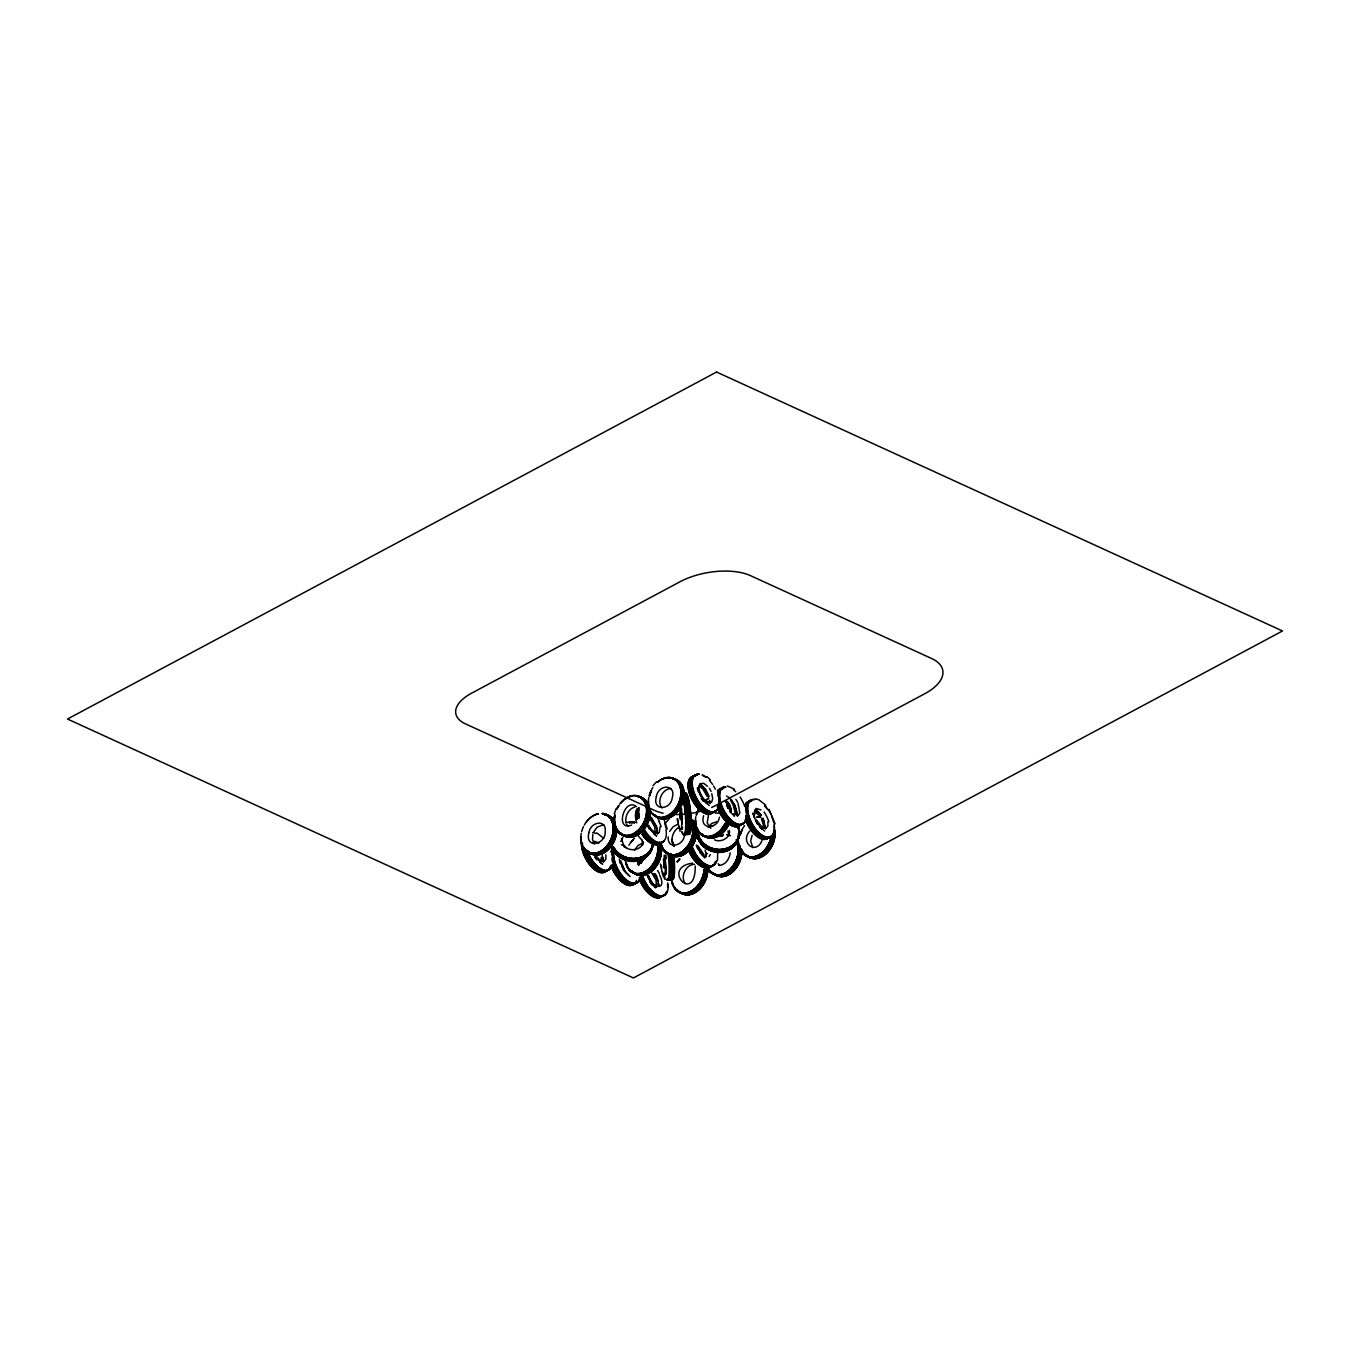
<?xml version="1.0" encoding="UTF-8"?>
<svg xmlns="http://www.w3.org/2000/svg" width="1350" height="1350" viewBox="0 0 1350 1350"><rect width="100%" height="100%" fill="white"/><g stroke="black" fill="none" stroke-linecap="round" stroke-linejoin="round"><path stroke-width="1.5" d="M665.651 867.594L664.74 874.901L666.056 872.168M735.413 813.814L733.421 806.102M657.585 833.473L656.589 826.538L651.274 817.425M710.083 802.288L709.982 803.604L709.695 800.331M737.539 814.86L737.421 816.159L735.092 805.376L731.143 799.538M765.484 828.411L763.104 818.201M666.141 870.902L665.347 874.986L666.124 873.551M601.121 861.688L601.206 857.368M655.239 833.676L654.666 826.656L650.329 819.231M656.572 887.119L655.982 880.116L651.662 872.691M707.67 803.233L707.957 801.208M717.491 860.659L717.677 852.356M763.138 828.613L763.239 824.226L761.434 818.91M592.836 834.384L592.532 839.818L594.506 844.037M703.62 815.704C699.165 830.048 717.677 829.71 719.449 817.189M730.148 852.795C729.726 858.735 725.271 865.485 718.757 865.35M642.836 844.695L641.908 840.054M728.899 835.684L727.971 831.043M643.427 841.674C642.549 848.289 634.23 851.344 628.425 848.863M666.208 869.231L666.326 870.412M682.442 828.191L682.239 829.001M614.284 813.611L616.174 808.498M684.484 835.599C683.151 845.927 667.119 849.943 668.216 836.916M708.514 814.742L707.197 822.943L710.842 828.36M752.119 835.296L750.667 840.831L752.76 847.631M710.421 854.567L709.138 856.508M708.126 827.381L711.501 823.551L716.732 821.796M592.734 843.581L594.641 841.269L599.029 843.041M682.577 827.196L681.362 829.676L682.206 818.556M593.848 831.651L597.223 827.094L603.771 824.631M634.584 850.146L637.959 845.589L642.347 843.244M669.667 831.381L673.059 826.824L677.396 824.496M749.756 831.043C739.547 842.501 755.882 855.664 762.058 840.476M622.839 837.321L620.831 841.506M653.029 785.633L656.572 781.751M665.314 823.179L668.858 819.298M765.973 828.343L767.88 826.031L767.947 821.711M679.101 827.094C673.076 830.587 669.617 839.734 674.224 845.539M766.041 828.292L761.586 826.571L756.506 820.074M710.893 826.605L713.357 825.407M634.972 806.912C628.729 808.701 625.033 815.771 625.911 822.015M631.631 825.053C614.571 831.971 624.122 796.551 636.508 806.659M727.346 785.987L734.333 789.126M671.203 788.586C662.462 788.451 656.404 801.141 661.939 807.992M694.642 864.321C685.749 864.321 679.911 876.859 685.378 883.727M714.487 839.852C721.271 843.227 731.008 837.101 729.371 830.469M726.621 834.587L730.502 835.717M755.494 798.812L758.835 799.774L765.821 805.208M621.472 844.763L624.78 845.708M692.736 863.123C659.863 867.561 695.722 905.597 695.216 866.025M763.374 830.216L764.674 830.925M655.492 835.279L656.775 835.987L654.21 834.401M601.341 863.359L602.64 864.067L600.075 862.481M754.464 811.249L759.966 816.379M698.996 785.869L702.759 788.788L707.079 796.213M630.112 876.572L623.194 869.906M761.062 809.899L756.084 808.447L754.768 810.439L754.701 814.776M726.536 795.96L728.848 797.394M733.556 813.763L737.961 815.518L739.867 813.206L738.129 803.587M706.101 801.191L709.712 802.845L711.686 802.086L712.682 798.694L711.788 793.699M709.206 805.545L701.73 798.559M596.801 832.916L603.788 838.35M638.331 836.004L641.925 840.088M756.236 810.81L755.409 810.067L760.556 815.569M761.704 828.191L762.514 828.917L759.459 826.082M733.674 815.366L734.501 816.109L732.004 813.763M706.236 802.811L707.046 803.537L703.991 800.702M653.805 833.254L654.632 833.996L649.485 828.495M655.138 886.697L655.948 887.439L650.818 881.955L647.713 875.728M627.683 874.142L628.509 874.884L625.438 872.049M599.67 861.317L600.48 862.059L595.35 856.575M756.861 810.202L761.299 815.079M755.831 809.646L760.725 815.046M706.877 776.571L710.353 779.827M759.561 826.959L762.109 829.339M707.467 786.274L703.704 783.354L700.026 783.624C697.376 788.974 700.836 795.234 704.227 799.453M701.392 784.822L705.831 789.699L709.003 796.095M700.363 784.283L705.257 789.666L708.784 796.753M704.143 855.056L697.95 845.893M705.088 857.402L699.941 851.917L696.803 845.151M704.666 857.824L699.773 852.424M655.543 887.861L650.649 882.461L647.123 875.391M666.056 870.075L665.617 869.029M665.094 877.753L662.462 871.864M757.924 812.413L760.236 815.383M760.016 826.588L755.612 820.395M730.35 799.217L734.721 805.68L737.151 812.886M730.451 800.094L735.683 809.511M703.013 787.523L705.071 790.189M702.439 787.033L706.725 793.378M704.548 801.208L700.144 795.015L697.866 787.776L698.001 788.67M701.173 798.525L703.299 801.259M702.574 855.073L698.288 848.728M650.481 817.104L656.353 827.196L657.551 834.047M650.025 817.476L655.763 826.858M652.117 831.651L647.831 825.306M653.451 885.094L647.679 875.188M650.076 882.427L652.202 885.144M625.995 872.539L620.224 862.633M595.941 855.748L599.535 859.714L604.007 861.435L605.846 859.174L605.914 854.837M595.671 856.761L597.983 859.731M594.608 857.048L596.734 859.781M719.398 865.468L718.166 863.646M627.851 826.149L626.619 824.327M623.784 845.674L621.422 838.468M769.044 809.325L775.119 823.871M768.572 810.135L770.985 814.286M755.73 820.243L757.704 823.618M757.198 823.939L752.76 813.291M732.223 802.558L734.181 805.933M702.236 798.238L698.777 791.286M652.337 820.446L655.796 827.398M648.608 825.137C650.059 829.271 657.045 835.498 659.256 832.528L660.049 826.774M647.308 825.576L649.316 829.001M654.733 873.602C658.192 874.901 659.678 892.637 658.614 884.216M654.159 873.568L657.686 880.639M653.991 874.091L657.096 880.318M653.67 873.889L657.129 880.841M623.953 868.573L620.679 860.726M621.709 866.194L623.683 869.586M671.777 841.05L673.819 846.349M671.574 839.43L674.409 846.214M665.01 879.457L662.681 874.851L660.471 864.034M680.13 831.431L677.092 818.809M771.592 815.754L773.921 822.977M762.733 818.488L764.252 822.116M762.311 818.589L763.644 821.796M762.21 818.758L763.695 822.336M706.843 793.209L708.227 796.956M696.246 845.353L697.764 848.981M663.879 819.096L667.221 828.951M659.593 874.918C667.508 890.966 652.303 889.11 648.827 875.931M682.222 823.804L681.227 819.653M679.067 826.639L679.894 829.474M754.245 816.666L753.334 813.156L754.279 817.206M697.292 787.911L698.22 791.488M705.122 850.078L705.797 852.711M664.909 823.736L666.023 828.039M619.312 859.106L620.258 863.156M602.218 855.259L603.416 862.127L603.281 857.858M736.442 812.126L736.594 813.021M656.572 830.014L656.708 830.908M657.906 883.457L658.041 884.368M677.683 818.724L678.324 822.977M661.281 865.367L661.702 868.202M765.18 825.694L765.45 828.984M711.653 807.418A44.162 21.009 -9.9 0 0 716.293 805.191L924.649 693.799A50.794 24.165 -9.9 0 0 931.534 658.462L750.6 575.691A50.794 24.165 -9.9 0 0 679.911 581.816L471.555 693.208A44.162 21.009 -9.9 0 0 465.564 723.921L654.834 810.523A44.162 21.009 -9.9 0 0 663.154 813.189M701.274 811.114A44.162 21.009 -9.9 0 1 675.017 814.506M639.697 878.614A20.756 10.395 61.9 0 1 623.042 877.044A20.756 10.395 61.9 0 1 613.98 850.281M623.7 846.467A20.756 10.395 61.9 0 1 627.176 848.61M638.516 881.263A20.756 10.395 61.9 0 1 623.278 876.926A20.756 10.395 61.9 0 1 613.659 853.909M623.936 846.332A20.756 10.395 61.9 0 1 627.413 848.492M637.554 862.127A20.756 10.395 61.9 0 1 638.854 865.434M636.491 880.318A20.756 10.395 61.9 0 1 625.033 883.221A20.756 10.395 61.9 0 1 611.854 865.063M610.774 852.002A20.756 10.395 61.9 0 1 612.191 849.217M636.711 882.225A20.756 10.395 61.9 0 1 623.194 879.609A20.756 10.395 61.9 0 1 612.242 859.309M611.871 854.871A20.756 10.395 61.9 0 1 613.845 848.34M636.053 882.562A20.756 10.395 61.9 0 1 612.833 864.523M611.752 851.479A20.756 10.395 61.9 0 1 613.187 848.694M637.858 881.904A21.026 10.53 61.9 0 1 620.747 875.526A21.026 10.53 61.9 0 1 613.254 850.416M634.264 883.524A20.756 10.395 61.9 0 1 611.044 865.485M637.622 882.022A21.026 10.53 61.9 0 1 620.528 875.644A21.026 10.53 61.9 0 1 613.018 850.534M634.5 883.406A20.756 10.395 61.9 0 1 611.28 865.367M667.153 891.169A20.756 10.395 61.9 0 1 655.695 894.071A20.756 10.395 61.9 0 1 642.516 875.897A21.026 10.53 61.9 0 0 659.408 895.725A21.026 10.53 61.9 0 0 667.727 882.917M641.436 862.852A20.756 10.395 61.9 0 1 645.047 858.448M667.541 884.52A20.756 10.395 61.9 0 1 667.693 887.423M641.503 862.549A21.026 10.53 61.9 0 1 645.165 858.094M662.766 895.539A20.756 10.395 61.9 0 1 639.546 877.483M638.466 864.439A20.756 10.395 61.9 0 1 642.077 860.034M661.956 895.961A20.756 10.395 61.9 0 1 639.343 879.576M639.073 862.093A20.756 10.395 61.9 0 1 641.284 860.456M657.517 870.531A20.756 10.395 61.9 0 1 659.408 873.602M666.579 891.472A20.756 10.395 61.9 0 1 655.138 894.375A20.756 10.395 61.9 0 1 641.942 876.201M640.862 863.156A20.756 10.395 61.9 0 1 644.49 858.752M664.926 894.375A20.756 10.395 61.9 0 1 641.706 876.336M640.626 863.274A20.756 10.395 61.9 0 1 644.254 858.87M664.166 894.78A20.756 10.395 61.9 0 1 640.946 876.741M639.866 863.679A20.756 10.395 61.9 0 1 643.494 859.275M663.508 895.134A20.756 10.395 61.9 0 1 640.288 877.095M639.208 864.034A20.756 10.395 61.9 0 1 642.836 859.629M662.529 895.658A20.756 10.395 61.9 0 1 639.309 877.618M638.229 864.557A20.756 10.395 61.9 0 1 641.841 860.169M611.685 865.789A20.756 10.395 61.9 0 1 600.227 868.691A20.756 10.395 61.9 0 1 587.031 850.517M611.921 865.671A20.756 10.395 61.9 0 1 600.463 868.556A20.756 10.395 61.9 0 1 587.267 850.399M592.65 832.579A20.756 10.395 61.9 0 1 595.907 833.524M612.09 857.469A20.756 10.395 61.9 0 1 612.461 861.924M607.281 870.159A20.756 10.395 61.9 0 1 592.042 865.806A20.756 10.395 61.9 0 1 582.441 842.805M608.04 869.754A20.756 10.395 61.9 0 1 594.506 867.156A20.756 10.395 61.9 0 1 583.571 846.855M611.111 866.092A20.756 10.395 61.9 0 1 599.67 868.995A20.756 10.395 61.9 0 1 586.474 850.821M606.487 870.581A20.756 10.395 61.9 0 1 591.249 866.244A20.756 10.395 61.9 0 1 581.648 843.227M606.251 870.716A20.756 10.395 61.9 0 1 591.013 866.362A20.756 10.395 61.9 0 1 581.411 843.362M610.116 866.616A20.756 10.395 61.9 0 1 597.51 868.725A20.756 10.395 61.9 0 1 584.55 848.087M609.458 868.995A20.756 10.395 61.9 0 1 586.237 850.956M770.833 838.839A20.756 15.019 -65.4 0 1 756.591 856.119A20.756 15.019 -65.4 0 1 741.049 850.011M739.699 845.657A20.756 15.019 -65.4 0 0 740.475 848.644A20.756 15.019 -65.4 0 1 739.496 845.556M770.648 838.755A20.756 15.019 -65.4 0 1 756.388 856.035A20.756 15.019 -65.4 0 1 740.846 849.926M770.833 838.772A21.026 15.204 -65.4 0 1 754.262 856.896A21.026 15.204 -65.4 0 1 739.311 845.674M739.867 835.414A21.026 15.204 -65.4 0 1 744.576 825.609M756.422 817.273A21.026 15.204 -65.4 0 1 760.624 817.02M771.019 838.856A21.026 15.204 -65.4 0 1 756.591 856.356A21.026 15.204 -65.4 0 1 740.863 850.179M740.289 848.796A21.026 15.204 -65.4 0 1 739.496 845.758M756.624 817.358A21.026 15.204 -65.4 0 1 760.809 817.121M774.225 829.811A21.026 15.204 -65.4 0 1 765.399 853.757A21.026 15.204 -65.4 0 1 745.875 854.921M774.039 831.414A20.756 15.019 -65.4 0 1 764.488 854.027A20.756 15.019 -65.4 0 1 745.824 854.617M773.685 834.435A21.026 15.204 -65.4 0 1 760.539 856.221A21.026 15.204 -65.4 0 1 742.686 851.006M743.698 853.926A21.026 15.204 -65.4 0 0 760.573 854.786A20.756 15.019 -65.4 0 0 772.166 835.667M742.804 852.862A21.026 15.204 -65.4 0 1 741.336 850.382M774.681 830.014A21.026 15.204 -65.4 0 1 765.872 853.976A21.026 15.204 -65.4 0 1 746.331 855.141M772.942 834.233A20.756 15.019 -65.4 0 1 762.008 854.499A20.756 15.019 -65.4 0 1 744.66 854.094M773.483 834.486A20.756 15.019 -65.4 0 1 748.373 856.727M772.369 835.65A21.026 15.204 -65.4 0 1 760.776 854.871A21.026 15.204 -65.4 0 1 743.901 854.01M744.053 853.808A20.756 15.019 -65.4 0 0 760.708 854.651A21.026 15.204 -65.4 0 0 772.166 835.549A20.756 10.395 61.9 0 1 751.14 822.319A20.756 10.395 61.9 0 1 754.447 799.571M774.681 830.216A20.756 15.019 -65.4 0 1 765.973 853.875A20.756 15.019 -65.4 0 1 746.685 855.023M771.964 835.583A20.756 15.019 -65.4 0 1 760.523 854.567A20.756 15.019 -65.4 0 1 743.85 853.723M773.145 834.199A21.026 15.204 -65.4 0 1 762.075 854.702A21.026 15.204 -65.4 0 1 744.508 854.297M736.661 842.181A20.756 15.019 -65.4 0 1 731.143 868.388A20.756 15.019 -65.4 0 1 710.016 871.341M720.428 836.359A20.756 15.019 -65.4 0 1 723.246 835.447M736.476 842.096A20.756 15.019 -65.4 0 1 729.118 870.109A20.756 15.019 -65.4 0 1 707.484 867.763A20.756 15.019 -65.4 0 1 686.205 894.544M720.225 836.274A20.756 15.019 -65.4 0 1 723.043 835.363M736.661 841.928A21.026 15.204 -65.4 0 1 729.202 870.294A21.026 15.204 -65.4 0 1 707.299 867.932M705.814 856.761A21.026 15.204 -65.4 0 1 706.489 853.251M720.208 836.038A21.026 15.204 -65.4 0 1 723.06 835.11M736.847 842.012A21.026 15.204 -65.4 0 1 731.244 868.556A21.026 15.204 -65.4 0 1 709.864 871.56M708.969 870.497A21.026 15.204 -65.4 0 1 707.501 868.016M720.394 836.123A21.026 15.204 -65.4 0 1 723.246 835.211M736.644 840.122A21.026 15.204 -65.4 0 1 735.261 865.603A21.026 15.204 -65.4 0 1 714.352 874.547M711.146 872.134A21.026 15.204 -65.4 0 1 708.784 868.607M740.88 849.167A21.026 15.204 -65.4 0 1 731.194 872.066A21.026 15.204 -65.4 0 1 712.311 872.674M740.678 849.251A20.756 15.019 -65.4 0 1 731.109 871.864A20.756 15.019 -65.4 0 1 712.462 872.471M736.155 839.514A20.756 15.019 -65.4 0 1 738.484 843.008M739.834 847.378A20.756 15.019 -65.4 0 1 732.966 869.231A20.756 15.019 -65.4 0 1 715.011 874.564M737.184 840.375A21.026 15.204 -65.4 0 1 738.669 842.856M740.036 847.277A21.026 15.204 -65.4 0 1 731.211 871.222A21.026 15.204 -65.4 0 1 711.686 872.387M737.319 842.231A21.026 15.204 -65.4 0 1 731.717 868.776A21.026 15.204 -65.4 0 1 710.336 871.763M709.442 870.699A21.026 15.204 -65.4 0 1 707.957 868.236M710.488 871.56A20.756 15.019 -65.4 0 0 731.599 868.607A20.756 15.019 -65.4 0 0 737.134 842.4A20.756 15.019 -65.4 0 1 731.801 868.691A20.756 15.019 -65.4 0 1 710.674 871.644M737.505 842.316A21.026 15.204 -65.4 0 1 731.903 868.86A21.026 15.204 -65.4 0 1 710.522 871.847M709.627 870.801A21.026 15.204 -65.4 0 1 708.159 868.32M740.863 849.352A20.756 15.019 -65.4 0 1 731.312 871.948A20.756 15.019 -65.4 0 1 712.648 872.556M741.066 849.268A21.026 15.204 -65.4 0 1 731.379 872.151A21.026 15.204 -65.4 0 1 712.496 872.758M741.724 849.555A21.026 15.204 -65.4 0 1 733.944 870.699A21.026 15.204 -65.4 0 1 716.377 875.475M737.944 842.771A20.756 15.019 -65.4 0 1 722.385 875.171M718.251 875.424A20.756 15.019 -65.4 0 1 714.471 874.311M741.336 849.555A20.756 15.019 -65.4 0 1 733.641 870.446A20.756 15.019 -65.4 0 1 716.293 875.138M741.521 849.656A20.756 15.019 -65.4 0 1 733.843 870.531A21.026 15.204 -65.4 0 1 716.175 875.374M716.479 875.239A20.756 15.019 -65.4 0 0 733.843 870.531A21.026 15.204 -65.4 0 0 741.538 849.471M704.227 869.704A20.756 15.019 -65.4 0 1 687.049 892.789M682.914 893.042A20.756 15.019 -65.4 0 1 673.616 886.056A21.026 15.204 -65.4 0 0 691.301 891.439A21.026 15.204 -65.4 0 0 704.43 869.653M673.059 884.689A20.756 15.019 -65.4 0 1 672.266 881.685M677.481 861.874A20.756 15.019 -65.4 0 1 679.759 859.208M704.042 869.603A20.756 15.019 -65.4 0 1 686.863 892.704M682.712 892.941A20.756 15.019 -65.4 0 1 673.431 885.971M672.857 884.604A20.756 15.019 -65.4 0 1 672.081 881.601M677.278 861.789A20.756 15.019 -65.4 0 1 679.556 859.123M704.244 869.569A21.026 15.204 -65.4 0 1 691.099 891.354A21.026 15.204 -65.4 0 1 673.245 886.14M672.671 884.739A21.026 15.204 -65.4 0 1 671.878 881.719M677.143 861.654A21.026 15.204 -65.4 0 1 679.455 858.954M672.874 884.841A21.026 15.204 -65.4 0 1 672.081 881.803M677.346 861.739A21.026 15.204 -65.4 0 1 679.641 859.039M706.826 867.375A21.026 15.204 -65.4 0 1 699.03 888.519A21.026 15.204 -65.4 0 1 681.463 893.278M706.624 867.459A20.756 15.019 -65.4 0 1 698.929 888.351A20.756 15.019 -65.4 0 1 681.581 893.042M706.202 867.088A21.026 15.204 -65.4 0 1 698.423 888.233A21.026 15.204 -65.4 0 1 680.839 893.008M706.809 867.561A20.756 15.019 -65.4 0 1 699.131 888.435A20.756 15.019 -65.4 0 1 681.767 893.143M707.012 867.459A21.026 15.204 -65.4 0 1 699.233 888.604A21.026 15.204 -65.4 0 1 681.649 893.379M704.903 869.856A21.026 15.204 -65.4 0 1 691.757 891.641A21.026 15.204 -65.4 0 1 673.903 886.427M707.67 867.763A21.026 15.204 -65.4 0 1 697.984 890.662A21.026 15.204 -65.4 0 1 679.101 891.27M705.459 866.936A20.756 15.019 -65.4 0 1 695.891 889.532A20.756 15.019 -65.4 0 1 677.244 890.139M705.999 867.173A20.756 15.019 -65.4 0 1 698.304 888.064A20.756 15.019 -65.4 0 1 680.957 892.772M705.038 866.565A21.026 15.204 -65.4 0 1 694.018 890.46A21.026 15.204 -65.4 0 1 674.781 887.811M704.835 866.649A20.756 15.019 -65.4 0 1 697.14 887.524A20.756 15.019 -65.4 0 1 679.792 892.232M707.282 867.763A20.756 15.019 -65.4 0 1 690.154 894.206M686.019 894.459A20.756 15.019 -65.4 0 1 682.239 893.346M707.484 867.679A21.026 15.204 -65.4 0 1 699.688 888.823A21.026 15.204 -65.4 0 1 682.121 893.582M704.649 866.565A20.756 15.019 -65.4 0 1 683.387 893.244M705.662 866.852A21.026 15.204 -65.4 0 1 695.976 889.734A21.026 15.204 -65.4 0 1 677.092 890.342M768.521 837.439A20.756 10.395 61.9 0 1 745.301 819.399M745.639 803.571A20.756 10.395 61.9 0 1 750.667 801.579M764.083 812.008A20.756 10.395 61.9 0 1 768.859 821.61M770.074 836.612A20.756 10.395 61.9 0 1 757.131 834.536A20.756 10.395 61.9 0 1 745.926 815.299M745.774 805.511A20.756 10.395 61.9 0 1 749.402 801.107M769.314 837.017A20.756 10.395 61.9 0 1 746.111 818.977M745.031 805.916A20.756 10.395 61.9 0 1 751.477 801.158M769.078 837.135A20.756 10.395 61.9 0 1 745.875 819.096M744.795 806.051A20.756 10.395 61.9 0 1 751.241 801.276M771.626 836.072A21.026 10.53 61.9 0 1 758.514 833.962A21.026 10.53 61.9 0 1 747.174 814.489M746.854 812.886A21.026 10.53 61.9 0 1 750.701 800.128M770.732 836.258A20.756 10.395 61.9 0 1 747.512 818.218M746.263 813.358A20.756 10.395 61.9 0 1 750.06 800.752M773.314 833.136A21.026 10.53 61.9 0 1 753.199 827.398A21.026 10.53 61.9 0 1 750.938 799.993M764.657 805.899A20.756 10.395 61.9 0 1 766.834 808.549M774.107 825.998A20.756 10.395 61.9 0 1 774.259 828.9M774.124 824.327A20.756 10.395 61.9 0 1 765.349 836.798A20.756 10.395 61.9 0 1 748.794 815.619A20.756 10.395 61.9 0 1 754.684 799.436M764.893 805.764A20.756 10.395 61.9 0 1 768.083 809.865M740.509 824.631A20.756 10.395 61.9 0 1 717.289 806.574M717.626 790.746A20.756 10.395 61.9 0 1 722.655 788.771M740.273 824.749A20.756 10.395 61.9 0 1 717.643 808.363M717.39 790.881A20.756 10.395 61.9 0 1 722.419 788.889M735.834 799.318A20.756 10.395 61.9 0 1 737.708 802.389M742.061 823.787A20.756 10.395 61.9 0 1 718.841 805.748M717.761 792.703A20.756 10.395 61.9 0 1 721.389 788.299M741.302 824.192A20.756 10.395 61.9 0 1 718.082 806.153M718.419 790.324A20.756 10.395 61.9 0 1 723.465 788.333M741.066 824.327A20.756 10.395 61.9 0 1 717.846 806.271M718.2 790.442A20.756 10.395 61.9 0 1 723.229 788.467M743.479 823.044A20.756 10.395 61.9 0 1 729.945 820.429A20.756 10.395 61.9 0 1 718.993 800.128M718.622 795.69A20.756 10.395 61.9 0 1 725.625 787.185M742.719 823.433A20.756 10.395 61.9 0 1 719.499 805.393M717.879 796.078A20.756 10.395 61.9 0 1 724.866 787.59M743.715 822.909A20.756 10.395 61.9 0 1 722.554 809.798A20.756 10.395 61.9 0 1 725.861 787.05M746.246 816.092A20.756 10.395 61.9 0 1 727.397 816.311A20.756 10.395 61.9 0 1 723.6 787.117M746.483 815.957A20.756 10.395 61.9 0 1 727.633 816.193A20.756 10.395 61.9 0 1 723.836 786.983M733.404 789.716A20.756 10.395 61.9 0 1 735.733 791.758M740.07 797.04A20.756 10.395 61.9 0 1 744.846 806.659M713.053 812.059A20.756 10.395 61.9 0 1 691.892 798.947A20.756 10.395 61.9 0 1 695.199 776.199M712.817 812.194A20.756 10.395 61.9 0 1 691.656 799.082A20.756 10.395 61.9 0 1 694.963 776.334M709.341 788.248A20.756 10.395 61.9 0 1 711.096 791.421M714.606 811.232A20.756 10.395 61.9 0 1 693.444 798.12A20.756 10.395 61.9 0 1 696.752 775.373M713.61 811.755A20.756 10.395 61.9 0 1 693.748 801.039A20.756 10.395 61.9 0 1 692.938 776.267M716.023 810.472A20.756 10.395 61.9 0 1 696.144 799.757A20.756 10.395 61.9 0 1 695.334 774.984M715.264 810.877A20.756 10.395 61.9 0 1 694.102 797.766A20.756 10.395 61.9 0 1 697.427 775.018M718.234 807.266A20.756 10.395 61.9 0 1 696.954 799.335A20.756 10.395 61.9 0 1 698.979 774.191M702.236 775.119A20.756 10.395 61.9 0 1 705.729 777.279M718.47 807.148A20.756 10.395 61.9 0 1 697.191 799.2A20.756 10.395 61.9 0 1 699.216 774.073M702.472 775.001A20.756 10.395 61.9 0 1 705.966 777.144M709.408 780.384A20.756 10.395 61.9 0 1 712.614 784.485M713.576 785.987A20.756 10.395 61.9 0 1 715.331 789.159M718.656 798.947A20.756 10.395 61.9 0 1 719.027 803.402M605.559 815.147A20.756 15.019 -65.4 0 1 612.512 818.623M616.477 831.431A20.756 15.019 -65.4 0 1 599.282 854.533M595.148 854.769A20.756 15.019 -65.4 0 1 588.212 851.293M605.627 814.894A21.026 15.204 -65.4 0 1 612.664 818.421M616.68 831.381A21.026 15.204 -65.4 0 1 605.61 851.901A21.026 15.204 -65.4 0 1 588.06 851.496M603.18 813.78A21.026 15.204 -65.4 0 1 610.2 843.075A21.026 15.204 -65.4 0 1 583.234 846.838M603.112 814.033A20.756 15.019 -65.4 0 1 610.065 817.509M612.411 821.002A20.756 15.019 -65.4 0 1 596.852 853.403M592.717 853.656A20.756 15.019 -65.4 0 1 585.765 850.163M602.522 813.476A21.026 15.204 -65.4 0 1 608.563 844.29A21.026 15.204 -65.4 0 1 581.546 843.666M581.209 842.113A21.026 15.204 -65.4 0 1 580.939 837.101M586.474 822.049A21.026 15.204 -65.4 0 1 588.786 819.349M595.485 814.641A21.026 15.204 -65.4 0 1 598.337 813.729M602.336 813.392A21.026 15.204 -65.4 0 1 609.812 841.894A21.026 15.204 -65.4 0 1 583.065 847.733M582.39 846.45A21.026 15.204 -65.4 0 1 581.361 843.581M581.023 842.029A21.026 15.204 -65.4 0 1 581.175 833.524M581.58 831.769A21.026 15.204 -65.4 0 1 583.47 826.639M584.314 825.019A21.026 15.204 -65.4 0 1 598.151 813.628M604.969 814.59A21.026 15.204 -65.4 0 1 613.693 820.361M615.752 826.082A21.026 15.204 -65.4 0 1 606.926 850.028A21.026 15.204 -65.4 0 1 587.385 851.192M605.104 814.928A20.756 15.019 -65.4 0 1 612.039 818.421M615.735 826.267A20.756 15.019 -65.4 0 1 607.028 849.926A20.756 15.019 -65.4 0 1 587.739 851.074M604.344 814.303A21.026 15.204 -65.4 0 1 614.79 824.242M615.347 827.415A21.026 15.204 -65.4 0 1 605.661 850.298A21.026 15.204 -65.4 0 1 586.778 850.905M608.057 815.67A20.756 15.019 -65.4 0 1 611.229 818.049M613.575 821.526A20.756 15.019 -65.4 0 1 614.587 824.361M615.144 827.499A20.756 15.019 -65.4 0 1 607.449 848.374A20.756 15.019 -65.4 0 1 590.102 853.082M603.737 814.303A20.756 15.019 -65.4 0 1 614.048 824.124M614.385 825.66A20.756 15.019 -65.4 0 1 597.459 853.689M593.325 853.942A20.756 15.019 -65.4 0 1 589.545 852.829M603.804 814.067A21.026 15.204 -65.4 0 1 614.25 823.989M614.587 825.542A21.026 15.204 -65.4 0 1 604.446 850.567A21.026 15.204 -65.4 0 1 584.55 848.408M602.927 813.932A20.756 15.019 -65.4 0 1 613.558 832.815A20.756 15.019 -65.4 0 1 596.649 853.318M592.515 853.571A20.756 15.019 -65.4 0 1 583.234 846.585M602.994 813.696A21.026 15.204 -65.4 0 1 610.014 842.974A21.026 15.204 -65.4 0 1 583.048 846.754M602.454 813.729A20.756 15.019 -65.4 0 1 609.39 842.653A20.756 15.019 -65.4 0 1 582.761 846.383M602.269 813.628A20.756 15.019 -65.4 0 1 608.226 844.071A20.756 15.019 -65.4 0 1 581.546 843.446M581.209 841.928A20.756 15.019 -65.4 0 1 580.939 836.983M589.933 818.269A20.756 15.019 -65.4 0 1 598.134 813.881M642.904 798.491A20.756 15.019 -65.4 0 1 646.076 800.871M649.772 808.734A20.756 15.019 -65.4 0 1 641.048 832.393A20.756 15.019 -65.4 0 1 621.776 833.541M642.819 798.171A21.026 15.204 -65.4 0 1 648.405 804.111M649.772 808.549A21.026 15.204 -65.4 0 1 640.946 832.494A21.026 15.204 -65.4 0 1 621.422 833.659M636.356 795.842A21.026 15.204 -65.4 0 1 643.376 825.137A21.026 15.204 -65.4 0 1 616.41 828.917M614.824 822.876A21.026 15.204 -65.4 0 1 614.773 819.484M636.491 796.179A20.756 15.019 -65.4 0 1 643.427 825.12A20.756 15.019 -65.4 0 1 616.798 828.833M628.847 796.804A21.026 15.204 -65.4 0 1 646.464 806.068A21.026 15.204 -65.4 0 1 636.981 831.803A21.026 15.204 -65.4 0 1 616.629 829.98M615.954 828.697A21.026 15.204 -65.4 0 1 614.267 820.986M614.301 819.264A21.026 15.204 -65.4 0 1 614.739 815.771A20.756 15.019 -65.4 0 0 614.317 819.129M618.823 805.697A21.026 15.204 -65.4 0 0 617.034 808.886A20.756 15.019 -65.4 0 1 618.773 805.731M620.966 802.828A21.026 15.204 -65.4 0 1 627.446 797.479M635.631 795.791A20.756 15.019 -65.4 0 1 643.849 822.336A20.756 15.019 -65.4 0 1 618.283 831.938M615.938 828.444A20.756 15.019 -65.4 0 1 614.284 820.817M620.882 802.896A20.756 15.019 -65.4 0 1 623.295 800.432M624.577 799.369A20.756 15.019 -65.4 0 1 627.294 797.614M628.678 796.956A20.756 15.019 -65.4 0 1 631.496 796.044M619.65 804.127A21.026 15.204 -65.4 0 1 644.895 802.17A21.026 15.204 -65.4 0 1 634.534 833.304A21.026 15.204 -65.4 0 1 614.081 820.884M614.115 819.18A21.026 15.204 -65.4 0 1 614.942 813.932M616.832 808.802A21.026 15.204 -65.4 0 1 618.621 805.612M638.331 796.753A21.026 15.204 -65.4 0 1 648.776 806.692M649.114 808.245A21.026 15.204 -65.4 0 1 640.288 832.191A21.026 15.204 -65.4 0 1 620.764 833.355M637.723 796.466A21.026 15.204 -65.4 0 1 645.199 824.968A21.026 15.204 -65.4 0 1 618.452 830.824M641.436 797.816A20.756 15.019 -65.4 0 1 645.874 823.264A20.756 15.019 -65.4 0 1 623.464 835.245M640.896 797.58A20.756 15.019 -65.4 0 1 645.334 823.011A20.756 15.019 -65.4 0 1 622.924 834.992M637.183 796.23A21.026 15.204 -65.4 0 1 646.566 820.564A21.026 15.204 -65.4 0 1 622.806 835.228M618.705 831.752A21.026 15.204 -65.4 0 1 617.237 829.288M635.833 795.892A20.756 15.019 -65.4 0 1 642.786 799.369M645.114 802.862A20.756 15.019 -65.4 0 1 639.596 829.069A20.756 15.019 -65.4 0 1 618.469 832.022M614.773 824.175A20.756 15.019 -65.4 0 1 614.469 820.918M614.503 819.231A20.756 15.019 -65.4 0 1 614.942 815.771M624.78 799.453A20.756 15.019 -65.4 0 1 627.48 797.715M628.881 797.04A20.756 15.019 -65.4 0 1 631.699 796.129M647.764 804.06A20.756 15.019 -65.4 0 1 648.776 806.895M649.114 808.431A20.756 15.019 -65.4 0 1 640.389 832.089A20.756 15.019 -65.4 0 1 621.101 833.237M672.992 779.102A20.756 15.019 -65.4 0 1 683.623 797.968A20.756 15.019 -65.4 0 1 666.714 818.488M662.58 818.724A20.756 15.019 -65.4 0 1 658.8 817.627M673.059 778.849A21.026 15.204 -65.4 0 1 681.379 805.731A21.026 15.204 -65.4 0 1 655.476 815.451M661.972 779.49A21.026 15.204 -65.4 0 1 680.856 787.573A21.026 15.204 -65.4 0 1 671.068 814.151A21.026 15.204 -65.4 0 1 650.464 810.709M649.654 796.028A21.026 15.204 -65.4 0 1 651.544 790.898M666.208 778.14A20.756 15.019 -65.4 0 1 681.261 794.171A20.756 15.019 -65.4 0 1 664.082 817.273M659.947 817.526A20.756 15.019 -65.4 0 1 652.995 814.033M657.45 782.123A21.026 15.204 -65.4 0 1 680.619 788.383A21.026 15.204 -65.4 0 1 664.554 817.071A21.026 15.204 -65.4 0 1 648.793 797.563M649.198 795.808A21.026 15.204 -65.4 0 1 652.877 787.489M673.667 778.781A20.756 15.019 -65.4 0 1 676.822 806.608A20.756 15.019 -65.4 0 1 652.523 813.831M650.194 810.337A20.756 15.019 -65.4 0 1 649.164 807.502M648.827 805.967A20.756 15.019 -65.4 0 1 648.557 801.023M649.384 795.842A20.756 15.019 -65.4 0 1 651.257 790.763M657.551 782.308A20.756 15.019 -65.4 0 1 669.887 777.684M672.587 778.629A21.026 15.204 -65.4 0 1 681.986 802.98A21.026 15.204 -65.4 0 1 658.226 817.644A21.026 15.204 -65.4 0 0 681.784 802.896A21.026 15.204 -65.4 0 0 672.384 778.545M676.299 779.996A20.756 15.019 -65.4 0 1 682.611 800.364A20.756 15.019 -65.4 0 1 666.242 818.269M662.108 818.522A20.756 15.019 -65.4 0 1 658.327 817.408M676.114 779.895A20.756 15.019 -65.4 0 1 682.408 800.263A20.756 15.019 -65.4 0 1 666.056 818.184M661.922 818.421A20.756 15.019 -65.4 0 1 658.142 817.324M675.608 779.389A21.026 15.204 -65.4 0 1 678.797 807.553A21.026 15.204 -65.4 0 1 654.193 814.86M675.489 779.625A20.756 15.019 -65.4 0 1 681.801 799.993A20.756 15.019 -65.4 0 1 665.432 817.898M661.298 818.134A20.756 15.019 -65.4 0 1 654.345 814.658M674.949 779.372A20.756 15.019 -65.4 0 1 678.105 807.199A21.026 15.204 -65.4 0 1 653.653 814.607M653.805 814.404A20.756 15.019 -65.4 0 0 678.105 807.199A21.026 15.204 -65.4 0 0 675.051 779.136M667.035 778.258A21.026 15.204 -65.4 0 1 671.237 778.022M692.027 823.567A20.756 15.019 -65.4 0 1 683.454 850.77A20.756 15.019 -65.4 0 1 662.479 847.884M691.824 823.483A20.756 15.019 -65.4 0 1 681.952 851.681A20.756 15.019 -65.4 0 1 661.264 844.948M692.027 823.331A21.026 15.204 -65.4 0 1 682.02 851.884A21.026 15.204 -65.4 0 1 661.061 845.083M692.212 823.433A21.026 15.204 -65.4 0 1 682.206 851.985A21.026 15.204 -65.4 0 1 661.264 845.167M691.723 819.619A21.026 15.204 -65.4 0 1 690.188 847.648A21.026 15.204 -65.4 0 1 667.102 852.694M694.929 826.149A20.756 15.019 -65.4 0 0 691.554 819.821A20.756 15.019 -65.4 0 1 695.115 826.251M695.25 827.685A20.756 15.019 -65.4 0 1 686.542 851.344A20.756 15.019 -65.4 0 1 667.254 852.491M695.452 827.769A20.756 15.019 -65.4 0 1 686.745 851.428A20.756 15.019 -65.4 0 1 667.457 852.576M691.909 819.72A21.026 15.204 -65.4 0 1 690.373 847.733A21.026 15.204 -65.4 0 1 667.305 852.778M692.381 819.923A21.026 15.204 -65.4 0 1 690.846 847.952A21.026 15.204 -65.4 0 1 667.761 852.998M692.229 820.125A20.756 15.019 -65.4 0 1 695.587 826.453A20.756 15.019 -65.4 0 0 694.761 823.702M695.908 827.989A20.756 15.019 -65.4 0 1 678.999 856.035M674.865 856.271A20.756 15.019 -65.4 0 1 667.913 852.795M692.111 822.251A21.026 15.204 -65.4 0 1 684.653 850.635A21.026 15.204 -65.4 0 1 662.749 848.256M662.192 846.872A21.026 15.204 -65.4 0 1 661.382 843.834M691.926 822.42A20.756 15.019 -65.4 0 1 684.568 850.433A20.756 15.019 -65.4 0 1 662.934 848.087M692.111 822.504A20.756 15.019 -65.4 0 1 688.264 846.686A20.756 15.019 -65.4 0 1 668.638 854.044M692.297 822.336A21.026 15.204 -65.4 0 1 684.855 850.719A21.026 15.204 -65.4 0 1 662.951 848.34M693.461 822.876A21.026 15.204 -65.4 0 1 687.859 849.42A21.026 15.204 -65.4 0 1 666.478 852.407M692.567 820.007A21.026 15.204 -65.4 0 1 691.031 848.036A21.026 15.204 -65.4 0 1 667.963 853.082M692.736 822.791A20.756 15.019 -65.4 0 1 687.217 848.998A20.756 15.019 -65.4 0 1 666.09 851.951M693.276 823.044A20.756 15.019 -65.4 0 1 687.758 849.251A20.756 15.019 -65.4 0 1 666.63 852.204M692.921 822.623A21.026 15.204 -65.4 0 1 686.104 850.416A21.026 15.204 -65.4 0 1 664.251 849.909M696.111 828.073A20.756 15.019 -65.4 0 1 679.202 856.119M675.051 856.356A20.756 15.019 -65.4 0 1 668.115 852.879M627.379 866.649A20.756 15.019 -65.4 0 0 647.055 870.531A20.756 15.019 -65.4 0 0 657.72 845.336A21.026 15.204 -65.4 0 1 647.595 870.159A21.026 15.204 -65.4 0 1 627.683 867.999M657.517 845.235A20.756 15.019 -65.4 0 1 645.502 871.324A20.756 15.019 -65.4 0 1 626.164 863.713A21.026 15.204 -65.4 0 0 627.008 866.717M625.624 862.296A21.026 15.204 -65.4 0 1 625.32 858.988M628.931 845.286A21.026 15.204 -65.4 0 1 634.449 838.333M657.923 845.218A21.026 15.204 -65.4 0 1 645.739 871.627A21.026 15.204 -65.4 0 1 626.164 863.933M631.091 842.316A21.026 15.204 -65.4 0 1 633.403 839.616M659.559 843.311A21.026 15.204 -65.4 0 1 652.792 869.096A21.026 15.204 -65.4 0 1 632.002 871.459M659.374 843.446A20.756 15.019 -65.4 0 1 652.691 868.927A20.756 15.019 -65.4 0 1 632.154 871.256M658.935 843.024A21.026 15.204 -65.4 0 1 652.168 868.809A21.026 15.204 -65.4 0 1 631.395 871.172M659.559 843.548A20.756 15.019 -65.4 0 1 652.877 869.012A20.756 15.019 -65.4 0 1 632.357 871.341M659.762 843.396A21.026 15.204 -65.4 0 1 652.978 869.198A21.026 15.204 -65.4 0 1 632.205 871.543M658.378 845.438A21.026 15.204 -65.4 0 1 647.578 870.952A21.026 15.204 -65.4 0 1 627.666 867.021M627.092 865.637A21.026 15.204 -65.4 0 1 626.299 862.599M660.42 843.699A21.026 15.204 -65.4 0 1 653.636 869.484A21.026 15.204 -65.4 0 1 632.863 871.847M660.217 843.615A21.026 15.204 -65.4 0 1 653.451 869.4A21.026 15.204 -65.4 0 1 632.661 871.763M659.458 842.383A20.756 15.019 -65.4 0 1 643.899 874.783M639.765 875.036A20.756 15.019 -65.4 0 1 632.812 871.56M658.209 842.923A20.756 15.019 -65.4 0 1 642.077 873.956M637.942 874.209A20.756 15.019 -65.4 0 1 634.163 873.096M658.749 843.159A20.756 15.019 -65.4 0 1 653.788 866.683A20.756 15.019 -65.4 0 1 634.702 873.349M658.581 845.522A21.026 15.204 -65.4 0 1 649.755 869.484A21.026 15.204 -65.4 0 1 630.231 870.632M629.336 869.586A21.026 15.204 -65.4 0 1 627.851 867.105M658.378 845.64A20.756 15.019 -65.4 0 1 651.493 867.476A20.756 15.019 -65.4 0 1 633.538 872.809M658.395 842.771A21.026 15.204 -65.4 0 1 650.379 869.754A21.026 15.204 -65.4 0 1 629.151 868.674M659.661 842.467A20.756 15.019 -65.4 0 1 644.102 874.884M639.967 875.121A20.756 15.019 -65.4 0 1 633.015 871.644M658.176 845.539A20.756 15.019 -65.4 0 1 649.468 869.198A20.756 15.019 -65.4 0 1 630.18 870.345M668.132 854.145A20.756 3.257 85 0 1 666.208 879.289M672.502 855.495A21.026 3.308 85 0 1 670.359 879.171M666.208 858.836A21.026 3.308 85 0 1 665.955 855.191M670.477 853.875A21.026 3.308 85 0 1 668.537 879.339M665.432 867.864A21.026 3.308 85 0 1 664.133 855.343M671.321 853.808A21.026 3.308 85 0 1 669.381 879.255M666.276 867.78A21.026 3.308 85 0 1 664.976 855.276M672.806 855.478A21.026 3.308 85 0 1 670.663 879.154M669.195 853.993A21.026 3.308 85 0 1 667.254 879.441M664.149 867.966A21.026 3.308 85 0 1 663.66 864.523M669.465 854.027A20.756 3.257 85 0 1 667.558 879.171M664.487 867.831A20.756 3.257 85 0 1 663.441 859.072M673.498 855.461A20.756 3.257 85 0 1 672.283 879.576M673.802 855.428A20.756 3.257 85 0 1 672.587 879.559M711.079 865.924A20.756 10.395 61.9 0 1 688.466 849.538M710.842 866.059A20.756 10.395 61.9 0 1 688.23 849.656M715.466 861.57A20.756 10.395 61.9 0 1 704.599 864.793A20.756 10.395 61.9 0 1 691.436 847.952M713.289 864.743A20.756 10.395 61.9 0 1 690.677 848.357M715.871 861.621A21.026 10.53 61.9 0 1 704.869 864.894A21.026 10.53 61.9 0 1 691.538 847.834M716.513 861.013A20.756 10.395 61.9 0 1 705.054 863.899A20.756 10.395 61.9 0 1 691.875 845.741M712.783 865.316A21.026 10.53 61.9 0 1 689.884 848.711M711.788 865.839A21.026 10.53 61.9 0 1 688.888 849.234M712.024 865.704A21.026 10.53 61.9 0 1 689.124 849.116M716.428 861.317A21.026 10.53 61.9 0 1 704.835 864.236A21.026 10.53 61.9 0 1 691.487 845.859M738.551 833.76A20.756 17.972 11 0 1 718.386 852.036A20.756 17.972 11 0 1 697.275 832.579M738.788 833.912A21.026 18.191 11 0 1 717.441 852.356A21.026 18.191 11 0 1 697.106 831.127M739.108 835.026A21.026 18.191 11 0 1 716.023 850.112A21.026 18.191 11 0 1 697.511 829.069M738.112 827.111A21.026 18.191 11 0 1 738.99 830.25M738.872 834.84A20.756 17.972 11 0 1 716.074 849.741A20.756 17.972 11 0 1 697.798 828.951M737.893 827.027A20.756 17.972 11 0 1 738.754 830.132M738.889 833.389A21.026 18.191 11 0 1 717.542 851.85A21.026 18.191 11 0 1 697.208 830.621M738.619 833.406A20.756 17.972 11 0 1 717.559 851.614A20.756 17.972 11 0 1 697.461 830.655M738.653 833.254A20.756 17.972 11 0 1 717.576 851.462A20.756 17.972 11 0 1 697.494 830.503M738.906 833.237A21.026 18.191 11 0 1 717.576 851.698A21.026 18.191 11 0 1 697.241 830.469M739.007 835.515A21.026 18.191 11 0 1 715.922 850.601A21.026 18.191 11 0 1 697.41 829.558M739.277 831.33A21.026 18.191 11 0 1 718.858 849.825A21.026 18.191 11 0 1 697.494 830.132A20.756 17.972 11 0 0 715.871 850.804A20.756 17.972 11 0 0 738.669 835.903M737.556 825.086A21.026 18.191 11 0 1 739.091 829.744M737.589 824.934A21.026 18.191 11 0 1 722.503 849.504A21.026 18.191 11 0 1 697.511 829.98M715.264 813.173A21.026 18.191 11 0 1 718.909 813.139M738.939 834.486A20.756 17.972 11 0 1 717.053 849.487A20.756 17.972 11 0 1 697.748 830.149M737.977 826.656A20.756 17.972 11 0 1 738.821 829.761M738.754 835.481A20.756 17.972 11 0 1 715.956 850.365A20.756 17.972 11 0 1 697.663 829.592M738.923 835.937A21.026 18.191 11 0 1 715.854 851.023A21.026 18.191 11 0 1 697.326 829.98M738.973 834.334A20.756 17.972 11 0 1 717.069 849.336A20.756 17.972 11 0 1 697.781 829.997M737.994 826.504A20.756 17.972 11 0 1 738.855 829.609M729.523 805.208A20.756 15.019 -65.4 0 1 731.177 812.835M728.46 824.783A20.756 15.019 -65.4 0 1 706.05 836.764M727.329 801.512A21.026 15.204 -65.4 0 1 731.379 812.767M728.629 824.867A21.026 15.204 -65.4 0 1 702.726 834.587M725.777 801.461A21.026 15.204 -65.4 0 1 728.629 808.346M726.182 823.736A21.026 15.204 -65.4 0 1 697.916 829.929M727.076 804.094A20.756 15.019 -65.4 0 1 728.426 808.464M700.431 833.254A20.756 15.019 -65.4 0 0 726.013 823.652A21.026 15.204 -65.4 0 1 697.714 829.845M727.178 805.022A21.026 15.204 -65.4 0 1 727.971 808.042M725.524 823.449A21.026 15.204 -65.4 0 1 709.425 836.679A21.026 15.204 -65.4 0 1 696.212 826.757M695.874 825.204A21.026 15.204 -65.4 0 1 695.604 820.192A20.756 15.019 -65.4 0 0 695.891 825.019M698.338 809.814A21.026 15.204 -65.4 0 0 696.448 814.944A20.756 15.019 -65.4 0 1 698.304 809.814A21.026 15.204 -65.4 0 0 696.246 814.86M705.999 800.179A21.026 15.204 -65.4 0 1 708.75 798.407M725.153 823.264A20.756 15.019 -65.4 0 1 710.657 836.106M706.523 836.359A20.756 15.019 -65.4 0 1 702.742 835.245A20.756 15.019 -65.4 0 0 725.355 823.365A21.026 15.204 -65.4 0 1 705.139 836.376A21.026 15.204 -65.4 0 1 695.841 816.615M697.241 829.373A20.756 15.019 -65.4 0 1 696.212 826.538M726.975 804.921A21.026 15.204 -65.4 0 1 727.768 807.958M705.814 800.094A21.026 15.204 -65.4 0 1 708.548 798.322M725.355 800.888A20.756 15.019 -65.4 0 1 729.051 808.734M726.638 823.939A20.756 15.019 -65.4 0 1 701.055 833.541M725.895 801.124A20.756 15.019 -65.4 0 1 729.591 808.987M727.178 824.192A20.756 15.019 -65.4 0 1 712.682 837.034M708.548 837.27A20.756 15.019 -65.4 0 1 701.595 833.794M725.507 800.685A21.026 15.204 -65.4 0 1 729.253 808.633M726.806 824.023A21.026 15.204 -65.4 0 1 700.903 833.743M726.891 804.009A20.756 15.019 -65.4 0 1 728.241 808.363M725.811 823.567A20.756 15.019 -65.4 0 1 697.899 829.676M725.591 801.36A21.026 15.204 -65.4 0 1 728.443 808.262M726.671 801.208A21.026 15.204 -65.4 0 1 730.721 812.464A20.756 15.019 -65.4 0 0 726.722 801.512M705.274 836.696A21.026 15.204 -65.4 0 0 727.954 824.563A20.756 15.019 -65.4 0 1 713.492 837.405M709.358 837.641A20.756 15.019 -65.4 0 1 705.577 836.544M726.047 800.921A21.026 15.204 -65.4 0 1 730.097 812.177M727.346 824.276A21.026 15.204 -65.4 0 1 701.443 833.996M726.992 805.157A20.756 15.019 -65.4 0 1 727.768 808.161M697.427 829.474A20.756 15.019 -65.4 0 1 696.414 826.639M684.669 793.648A20.756 3.257 85 0 1 690.474 813.831A20.756 3.257 85 0 1 687.994 833.608M684.973 793.631A20.756 3.257 85 0 1 690.778 813.797A20.756 3.257 85 0 1 688.298 833.591M684.467 799.487A20.756 3.257 85 0 1 687.066 824.479A20.756 3.257 85 0 1 684.163 833.946M680.619 819.214A20.756 3.257 85 0 1 679.725 808.498M683.454 793.159A20.756 3.257 85 0 1 688.669 816.699A20.756 3.257 85 0 1 685.986 833.777M682.442 819.045A20.756 3.257 85 0 1 681.548 808.346M684.484 796.095A20.756 3.257 85 0 1 688.028 821.981A20.756 3.257 85 0 1 685.142 833.861M681.598 819.129A20.756 3.257 85 0 1 680.704 808.414M684.72 793.058A20.756 3.257 85 0 1 689.934 816.581A20.756 3.257 85 0 1 687.268 833.676M684.416 793.074A20.756 3.257 85 0 1 689.631 816.615A20.756 3.257 85 0 1 686.964 833.692M684.163 799.521A20.756 3.257 85 0 1 686.762 824.513A20.756 3.257 85 0 1 683.859 833.962M680.316 819.231A20.756 3.257 85 0 1 679.759 813.881M683.724 800.921A20.756 3.257 85 0 1 685.952 827.499A20.756 3.257 85 0 1 682.172 831.938M683.421 800.938A20.756 3.257 85 0 1 685.648 827.533A20.756 3.257 85 0 1 681.868 831.954M665.989 829.524A20.756 10.395 61.9 0 1 659.863 842.501A20.756 10.395 61.9 0 1 644.085 828.984M661.433 842.079A20.756 10.395 61.9 0 1 642.988 833.642M636.947 819.18A20.756 10.395 61.9 0 1 638.55 808.211M658.986 843.834A20.756 10.395 61.9 0 1 642.752 833.777M636.711 819.298A20.756 10.395 61.9 0 1 638.314 808.329M657.72 818.269A20.756 10.395 61.9 0 1 659.475 821.441M662.175 841.674A20.756 10.395 61.9 0 1 641.858 830.166M637.706 818.775A20.756 10.395 61.9 0 1 639.309 807.806M660.774 842.721A21.026 10.53 61.9 0 1 642.094 834.182M635.985 819.534A21.026 10.53 61.9 0 1 637.605 808.414M659.036 821.694A21.026 10.53 61.9 0 1 661.112 826.689M662.985 841.539A21.026 10.53 61.9 0 1 644.321 833.001M637.976 816.784A21.026 10.53 61.9 0 1 638.381 810.051M663.981 840.999A21.026 10.53 61.9 0 1 643.393 829.356M639.191 817.813A21.026 10.53 61.9 0 1 638.82 813.308M660.386 842.636A20.756 10.395 61.9 0 1 641.959 834.199M636.66 822.943A20.756 10.395 61.9 0 1 637.521 808.751M663.744 841.134A21.026 10.53 61.9 0 1 643.157 829.474M638.955 817.948A21.026 10.53 61.9 0 1 639.141 809.646M613.423 846.906A20.756 17.972 11 0 0 634.584 858.6A20.756 17.972 11 0 0 652.607 845.033A20.756 17.972 11 0 1 633.403 860.051A20.756 17.972 11 0 1 611.989 845.303M629.201 822.555A20.756 17.972 11 0 1 634.584 822.707M652.641 844.881A20.756 17.972 11 0 1 634.618 858.448A20.756 17.972 11 0 1 613.457 846.754M629.235 822.403A20.756 17.972 11 0 1 634.618 822.555M652.894 844.931A21.026 18.191 11 0 1 634.652 858.667A21.026 18.191 11 0 1 613.187 846.99A21.026 18.191 11 0 0 634.652 858.667A21.026 18.191 11 0 0 652.86 845.083A21.026 18.191 11 0 1 633.42 860.271A21.026 18.191 11 0 1 611.736 845.336M625.641 822.774A21.026 18.191 11 0 1 634.652 822.336M629.167 822.336A21.026 18.191 11 0 1 634.618 822.487M652.759 845.438A21.026 18.191 11 0 1 633.336 860.76A21.026 18.191 11 0 1 611.617 845.977M611.634 845.826A21.026 18.191 11 0 0 633.336 860.76A21.026 18.191 11 0 0 652.742 845.589M652.506 845.404A20.756 17.972 11 0 1 633.319 860.541A20.756 17.972 11 0 1 611.871 845.944A20.756 17.972 11 0 0 633.319 860.541A20.756 17.972 11 0 0 652.472 845.556M653.062 843.885A21.026 18.191 11 0 1 635.445 859.123A21.026 18.191 11 0 1 613.119 847.361M629.083 822.69A21.026 18.191 11 0 1 632.728 822.656M652.641 846.112A21.026 18.191 11 0 1 633.201 861.435A21.026 18.191 11 0 1 611.516 846.501M652.691 844.492A20.756 17.972 11 0 1 648.81 853.014M647.679 854.179A20.756 17.972 11 0 1 613.221 847.918M652.776 844.003A20.756 17.972 11 0 1 646.515 854.786M645.165 855.748A20.756 17.972 11 0 1 613.322 847.429M652.944 844.526A21.026 18.191 11 0 1 635.327 859.764A21.026 18.191 11 0 1 612.984 848.002M652.404 845.91A20.756 17.972 11 0 1 633.217 861.047A20.756 17.972 11 0 1 611.786 846.298M588.954 832.612C584.449 849.15 606.049 845.049 605.222 831.313C606.437 818.724 590.237 821.931 588.954 832.612M656.387 796.567C651.915 810.928 670.444 810.574 672.199 798.053C676.688 783.793 658.26 783.928 656.387 796.567M716.563 372.043L67.5 719.027L633.437 977.957L1282.5 630.973L716.563 372.043M741.926 830.351A20.756 15.019 -65.4 0 0 740.053 835.431A21.026 15.204 -65.4 0 1 741.943 830.368M706.691 853.267A20.756 15.019 -65.4 0 0 706.016 856.744A21.026 15.204 -65.4 0 1 706.691 853.335"/></g></svg>
